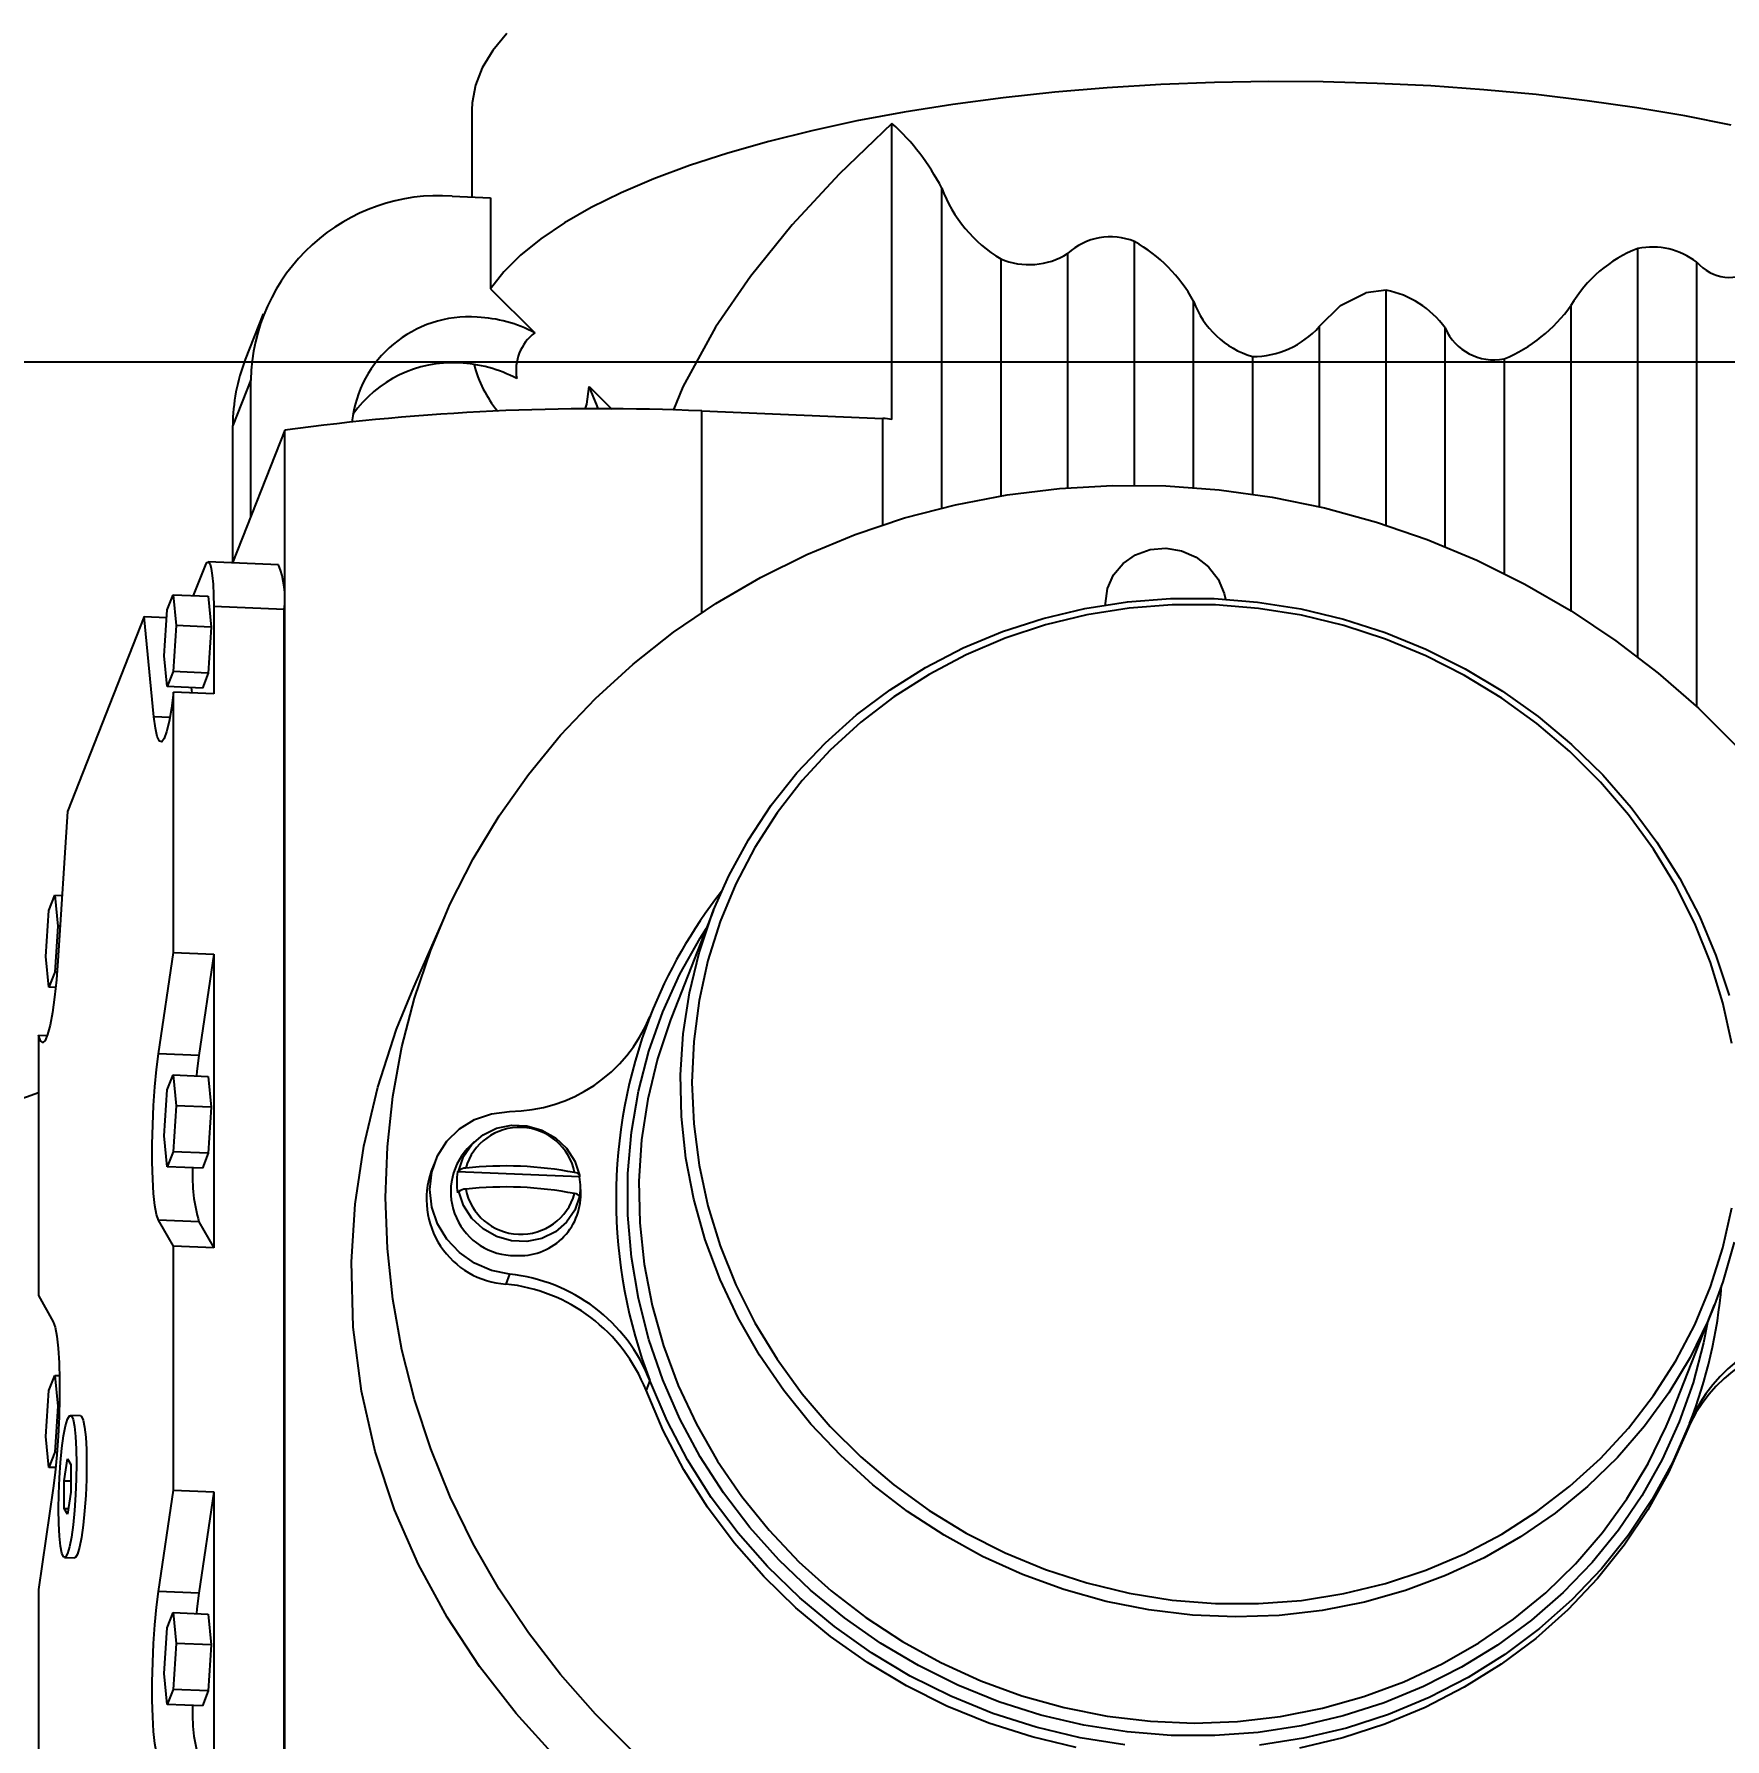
# Model space of a CAD drawing. Header units: feet. Extents: x -17 to 453, y -41 to 31.
# Drawn here: x 50.2348 to 50.5508, y 4.7553 to 5.0738 of the extents above; entities that cross this region are included whole.
import ezdxf
from ezdxf.enums import TextEntityAlignment as Align

# ---------------------------------------------------------------- set-up
doc = ezdxf.new("R2018")
doc.units = ezdxf.units.FT
doc.header["$MEASUREMENT"] = 0
doc.layers.add('G-ANNO-TEXT', color=1, linetype='Continuous')
doc.styles.add('NEI-A', font='arial.ttf')
doc.styles.get("Standard").update_dxf_attribs({"font": 'arial.ttf'})

# ---------------------------------------------------------------- blocks, each defined once
blk = doc.blocks.new('DETAIL_TITLE')
at = {"style": 'NEI-A', "flags": 8}
blk.add_attdef('#', text='', height=0.2, dxfattribs=at).set_placement((0.5922, -0.5109), align=Align.MIDDLE_CENTER)
at = {"lineweight": 30, "style": '', "flags": 104}
blk.add_attdef('DETAIL_TITLE', text='', height=0.2, dxfattribs=at).set_placement((0.909896588761212, -0.5251383791434918), align=Align.BOTTOM_LEFT)
at = {"style": 'NEI-A'}
for tag, p in [('SCALE:', (0.9386493124493107, -0.7379200523425924)), ('1"_=_', (1.547398728572484, -0.7379200523425924))]:
    blk.add_attdef(tag, text='', height=0.1, dxfattribs=at).set_placement(p, align=Align.BOTTOM_LEFT)

msp = doc.modelspace()

# ---------------------------------------------------------------- linework, layer by layer
for p, q in [((50.31664047348922, 5.059605737954247), (50.31664047348922, 5.043330821545574)), ((50.39513010195535, 5.001779255695594), (50.39513010195535, 5.057058304245922)), ((50.40445264525507, 4.98524712584479), (50.40445264525507, 5.044973403865884)), ((50.31296341233587, 5.043483306724626), (50.32012456346683, 5.043186360540414)), ((50.32012456346683, 5.043186360540414), (50.32012456346683, 5.026144891148837)), ((50.42796675227018, 5.03273567761722), (50.42796675227018, 4.98902269803583)), ((50.44047510248019, 4.98949857956025), (50.44047510248019, 5.034998036088661)), ((50.53453152479059, 4.957376077846513), (50.53453152479059, 5.033707902165725)), ((50.4154584193103, 5.031766395649145), (50.4154584193103, 4.987496484924526)), ((50.54553727009562, 4.948094806860734), (50.54553727009562, 5.031136502311378)), ((50.32012456346683, 5.026144891148837), (50.32838834706583, 5.017953854118058)), ((50.48750331076037, 5.025915540938966), (50.48367845645657, 5.025389585234462)), ((50.48750331076037, 4.981999038867569), (50.48750331076037, 5.025915540938966)), ((50.45148087653539, 4.989067119931482), (50.45148087653539, 5.023867331022275)), ((50.52202316308052, 5.023053583189334), (50.52202316308052, 4.966018353189066)), ((50.27767400407703, 5.021507308205795), (50.27430825557042, 5.0129628639593)), ((50.47499497780047, 5.019099813100077), (50.47499497780047, 4.985463985541056)), ((50.4985090560654, 4.97799208239177), (50.4985090560654, 5.018857293872474)), ((50.46248661609039, 5.013506906399005), (50.46248661609039, 4.987840680584119)), ((50.50951483012061, 5.013074035136636), (50.50951483012061, 4.973009119281917)), ((50.27534084686173, 5.009166437828702), (50.2719750926051, 5.000621995019719)), ((50.27534084686173, 4.983629580614521), (50.27534084686173, 5.009166437828702)), ((50.33854357018886, 5.007893539635779), (50.34279307607997, 5.003687358821155)), ((50.35958657089819, 5.003358934070148), (50.39344688844997, 5.001954913515833)), ((50.35958657089819, 4.965682864520023), (50.35958657089819, 5.003358934070148)), ((50.2719750926051, 4.975085137805539), (50.2719750926051, 5.000621995019719)), ((50.39344688844997, 4.982094214884954), (50.39344688844997, 5.001954913515833)), ((50.28169691258752, 4.999765407988262), (50.27193349685166, 4.974979505349447)), ((50.28169691258752, 4.658935384777907), (50.28169691258752, 4.999765407988262)), ((50.26462030904439, 4.968862452767398), (50.26684613610574, 4.974513062507537)), ((50.28052471619565, 4.974623271991515), (50.26735681971721, 4.97516929388078)), ((50.25970698460883, 4.966201245990883), (50.26081739112423, 4.969020137415628)), ((50.26081739112423, 4.969020137415628), (50.26137259725695, 4.963254229410508)), ((50.26081739112423, 4.969020137415628), (50.26740133648843, 4.968747155939925)), ((50.26740133648843, 4.968747155939925), (50.26795654262116, 4.962981247934803)), ((50.25543519158195, 4.964958755420723), (50.24109028018227, 4.928542074356214)), ((50.25723961007579, 4.946219598248097), (50.25543519158195, 4.964958755420723)), ((50.25543519158195, 4.964958755420723), (50.25961542105095, 4.964785470927444)), ((50.25915177847611, 4.957616391935682), (50.25970698460883, 4.966201245990883)), ((50.26840880587667, 4.966820175449355), (50.26840880587667, 4.950497387124008)), ((50.28157670810516, 4.966274153560091), (50.26840880587667, 4.966820175449355)), ((50.28157670810516, 4.670290213272313), (50.28157670810516, 4.966274153560091)), ((50.43503943911215, 4.967156060870812), (50.43503621909253, 4.967412992561226)), ((50.26137259725695, 4.963254229410508), (50.26081739112423, 4.954669431418148)), ((50.26795654262116, 4.962981247934803), (50.26137259725695, 4.963254229410508)), ((50.26795654262116, 4.962981247934803), (50.26740133648843, 4.954396448504937)), ((50.25970698460883, 4.951850483930562), (50.25915177847611, 4.957616391935682)), ((50.26081739112423, 4.954669431418148), (50.25970698460883, 4.951850483930562)), ((50.26740133648843, 4.954396448504937), (50.26081739112423, 4.954669431418148)), ((50.26740133648843, 4.954396448504937), (50.26629092997302, 4.951577502454862)), ((50.26629092997302, 4.951577502454862), (50.25970698460883, 4.951850483930562)), ((50.26088429853188, 4.902194693641233), (50.26088429853188, 4.950809365337305)), ((50.26840880587667, 4.950497387124008), (50.26088429853188, 4.950809365337305)), ((50.2642098542936, 4.951663748667835), (50.26430578787809, 4.950667506223001)), ((50.26021640896261, 4.946096162246031), (50.25723961007579, 4.946219598248097)), ((50.24109028018227, 4.928542074356214), (50.23928586168843, 4.900641353302147)), ((50.23758920460116, 4.910051992888633), (50.23869961111657, 4.912870882875872)), ((50.23869961111657, 4.912870882875872), (50.23925481724928, 4.907105032371101)), ((50.23869961111657, 4.912870882875872), (50.24007309323482, 4.912813969029111)), ((50.23703399846845, 4.90146713739593), (50.23758920460116, 4.910051992888633)), ((50.31145782316271, 4.908734050358769), (50.30575776743382, 4.895729940753236)), ((50.36182146001478, 4.910069455745033), (50.3540081054101, 4.890234133456266)), ((50.23925481724928, 4.907105032371101), (50.23869961111657, 4.8985201783159)), ((50.239702681728, 4.907086436757803), (50.23925481724928, 4.907105032371101)), ((50.23758920460116, 4.895701229390804), (50.23703399846845, 4.90146713739593)), ((50.25811957243715, 4.883265749374781), (50.26088429853188, 4.902194693641233)), ((50.26088429853188, 4.902194693641233), (50.26840880587667, 4.901882657927581)), ((50.26840880587667, 4.901882657927581), (50.26564408553197, 4.882953769723972)), ((50.26840880587667, 4.901882657927581), (50.26840880587667, 4.846991889117941)), ((50.23869961111657, 4.8985201783159), (50.23758920460116, 4.895701229390804)), ((50.2391317377494, 4.898502261206737), (50.23869961111657, 4.8985201783159)), ((50.23887256067031, 4.89564799125394), (50.23758920460116, 4.895701229390804)), ((50.34999835297976, 4.890403574051122), (50.34982387966674, 4.889960699165306)), ((50.23564117323234, 4.886726006894699), (50.23564117323234, 4.83811127626076)), ((50.23564117323234, 4.886726006894699), (50.23730419261467, 4.886656997849242)), ((50.26564408553197, 4.882953769723972), (50.25811957243715, 4.883265749374781)), ((50.25970698460883, 4.876509137646069), (50.26081739112423, 4.879328029070814)), ((50.26081739112423, 4.879328029070814), (50.26137259725695, 4.873562177128536)), ((50.26081739112423, 4.879328029070814), (50.26740133648843, 4.879055046157601)), ((50.26740133648843, 4.879055046157601), (50.26795654262116, 4.873289138152481)), ((50.25915177847611, 4.867924282153361), (50.25970698460883, 4.876509137646069)), ((50.26137259725695, 4.873562177128536), (50.26081739112423, 4.864977323073335)), ((50.26795654262116, 4.873289138152481), (50.26137259725695, 4.873562177128536)), ((50.26795654262116, 4.873289138152481), (50.26740133648843, 4.864704340160122)), ((50.25970698460883, 4.862158375585748), (50.25915177847611, 4.867924282153361)), ((50.31708066167116, 4.866811726562362), (50.31578398277084, 4.865525264036789)), ((50.26081739112423, 4.864977323073335), (50.25970698460883, 4.862158375585748)), ((50.26740133648843, 4.864704340160122), (50.26081739112423, 4.864977323073335)), ((50.26740133648843, 4.864704340160122), (50.26629092997302, 4.861885394110047)), ((50.30977287889681, 4.863153995589295), (50.30905164625253, 4.861323096746622)), ((50.26629092997302, 4.861885394110047), (50.25970698460883, 4.862158375585748)), ((50.31398998334049, 4.861205877969939), (50.31423575133789, 4.861495136357309)), ((50.33675383153447, 4.860262028406815), (50.31398998334049, 4.861205877969939)), ((50.33674016370119, 4.860562024984615), (50.33675383153447, 4.860262028406815)), ((50.31423575133789, 4.857571150012019), (50.31398998334049, 4.857281891624648)), ((50.33698978997209, 4.857172077455582), (50.33693033460986, 4.858701849838571)), ((50.33675383153447, 4.856337984561177), (50.33674016370119, 4.856637982576483)), ((50.26088429853188, 4.847303868768746), (50.25811957243715, 4.852195498322125)), ((50.26564408553197, 4.851883521546336), (50.25811957243715, 4.852195498322125)), ((50.26564408553197, 4.851883521546336), (50.26840880587667, 4.846991889117941)), ((50.26088429853188, 4.801739527407509), (50.26088429853188, 4.847303868768746)), ((50.26840880587667, 4.846991889117941), (50.26088429853188, 4.847303868768746)), ((50.32368775092636, 4.842078442494136), (50.32296652403213, 4.840247486151112)), ((50.23564117323234, 4.83811127626076), (50.23840589932706, 4.833219701332714)), ((50.541041973207, 4.816559529701786), (50.54885533356168, 4.836394880740729)), ((50.23758920460116, 4.820359855793649), (50.23869961111657, 4.82317877309355)), ((50.23869961111657, 4.82317877309355), (50.23925481724928, 4.817412895276112)), ((50.23869961111657, 4.82317877309355), (50.23958516826202, 4.823142093620072)), ((50.34990701367327, 4.822237015105673), (50.34918579252906, 4.820406058762648)), ((50.23703399846845, 4.811775029051114), (50.23758920460116, 4.820359855793649)), ((50.23925481724928, 4.817412895276112), (50.23869961111657, 4.808828068533577)), ((50.23956851041054, 4.81739989588441), (50.23925481724928, 4.817412895276112)), ((50.2435236605082, 4.815636562828399), (50.24164253654703, 4.815714557741101)), ((50.54336887438418, 4.812117838952259), (50.54409009552839, 4.813948795295286)), ((50.23758920460116, 4.806009121045991), (50.23703399846845, 4.811775029051114)), ((50.23869961111657, 4.808828068533577), (50.23758920460116, 4.806009121045991)), ((50.23887256067031, 4.805955910221792), (50.23758920460116, 4.806009121045991)), ((50.2391317377494, 4.808810152861922), (50.23869961111657, 4.808828068533577)), ((50.24049154053431, 4.803514360533589), (50.24109256869622, 4.807629322792442)), ((50.24109256869622, 4.807629322792442), (50.24169359685811, 4.806565937188521)), ((50.24169359685811, 4.806565937188521), (50.24169359685811, 4.801387560575572)), ((50.24049154053431, 4.798335986795657), (50.24049154053431, 4.803514360533589)), ((50.24049154053431, 4.803514360533589), (50.24169359685811, 4.803464513479883)), ((50.23840589932706, 4.802149424404904), (50.23564117323234, 4.783220507451119)), ((50.24169359685811, 4.801387560575572), (50.24109256869622, 4.79727257244156)), ((50.25811957243715, 4.782810583141062), (50.26088429853188, 4.801739527407509)), ((50.26088429853188, 4.801739527407509), (50.26840880587667, 4.801427520444038)), ((50.26840880587667, 4.801427520444038), (50.26564408553197, 4.782498603490254)), ((50.26840880587667, 4.801427520444038), (50.26840880587667, 4.746536724321729)), ((50.24109256869622, 4.79727257244156), (50.24049154053431, 4.798335986795657)), ((50.24049154053431, 4.798335986795657), (50.24124334036483, 4.798304788543073)), ((50.24054260659544, 4.789187364805572), (50.24242373630666, 4.789109341142696)), ((50.23564117323234, 4.783220507451119), (50.23564117323234, 4.737656138777217)), ((50.26564408553197, 4.782498603490254), (50.25811957243715, 4.782810583141062)), ((50.25970698460883, 4.776053942662175), (50.26081739112423, 4.77887289158727)), ((50.26081739112423, 4.77887289158727), (50.26137259725695, 4.773106983582149)), ((50.26081739112423, 4.77887289158727), (50.26740133648843, 4.778599881361389)), ((50.26740133648843, 4.778599881361389), (50.26795654262116, 4.772834000668938)), ((50.25915177847611, 4.76746911591964), (50.25970698460883, 4.776053942662175)), ((50.26137259725695, 4.773106983582149), (50.26081739112423, 4.764522156839616)), ((50.26795654262116, 4.772834000668938), (50.26137259725695, 4.773106983582149)), ((50.26795654262116, 4.772834000668938), (50.26740133648843, 4.764249146613738)), ((50.25970698460883, 4.761703209352028), (50.25915177847611, 4.76746911591964)), ((50.26081739112423, 4.764522156839616), (50.25970698460883, 4.761703209352028)), ((50.26740133648843, 4.764249146613738), (50.26081739112423, 4.764522156839616)), ((50.26629092997302, 4.761430227876327), (50.25970698460883, 4.761703209352028)), ((50.26740133648843, 4.764249146613738), (50.26629092997302, 4.761430227876327))]:
    msp.add_line(p, q)
at = {"flags": 128}
for points in [[(50.32315977120953, 5.073879918172977), (50.32054540278088, 5.070701573370679), (50.31859119012441, 5.067473717891728), (50.3173058560432, 5.064210709573597), (50.31669515632237, 5.06092718513047), (50.31664047348922, 5.059605737954247)], [(50.55194550588926, 5.056733947644705), (50.54329695294597, 5.058454637003399), (50.53431331096108, 5.059983956571129), (50.52503469792899, 5.061315068118736), (50.51550262910266, 5.062441980109705), (50.50575971799174, 5.06335971876374), (50.49584957861194, 5.064064102367857), (50.48581648048297, 5.064552079090969), (50.47570529687825, 5.064821386294286), (50.46556122307314, 5.064870839470592), (50.45542967284434, 5.06470021293101), (50.44535590471759, 5.064310351930692), (50.43538497596742, 5.063702839166782), (50.42556148961557, 5.062880502219004), (50.41592935867959, 5.061847015359747), (50.40653164517186, 5.060607010242231), (50.39741037609842, 5.059165970962367), (50.38860635945794, 5.057530340434409), (50.3801589599902, 5.055707524703484), (50.37210592667525, 5.053705545068466), (50.36448328348254, 5.051533500959783), (50.35732512811984, 5.049201004998519), (50.35066345953209, 5.046718451810488), (50.34452805140069, 5.044097092776758), (50.33894636014297, 5.041348509905385), (50.33394334666094, 5.038485026958954), (50.32954136134084, 5.035519472265632), (50.32576010955269, 5.032465126968829), (50.32261649064947, 5.029335556838701), (50.32012456346683, 5.026144891148837)], [(50.39513010195535, 5.057058304245922), (50.38529206226481, 5.047615562213844), (50.3765263351076, 5.038148066280945), (50.36870238318838, 5.028471510574301), (50.36217827268874, 5.018989149363332), (50.35609109010116, 5.007852564886127), (50.35425423565972, 5.003463209517973)], [(50.47499497780047, 5.019099813100077), (50.47893309629436, 5.023046972086552), (50.48367845645657, 5.025389585234462)], [(50.33780902621348, 5.003698833016061), (50.33812952166618, 5.004605268538731), (50.33854357018886, 5.007893539635779)], [(50.34025114659268, 5.003746930621608), (50.3400782890395, 5.004297132786341), (50.33854357018886, 5.007893539635779)], [(50.34681531758639, 4.752868404148943), (50.33977627994943, 4.759872677074087), (50.33323401658919, 4.767298771131776), (50.32721903719155, 4.77511209986128), (50.32175936742725, 4.783276177852805), (50.31688046845144, 4.791752941311936), (50.31260508740268, 4.800502913373153), (50.30895317690259, 4.809485260162672), (50.30594173405468, 4.818658127175473), (50.30358481769462, 4.827978732713406), (50.30189341038933, 4.837403613699168), (50.30087540693691, 4.846888857115195), (50.3005355396162, 4.85639020637935), (50.30087540693691, 4.865863354596685), (50.30189341038933, 4.875264160185756), (50.30358481769462, 4.884548763316841), (50.30594173405468, 4.893673929476515), (50.30895317690259, 4.902597045155153), (50.31260508740268, 4.911276566349631), (50.31688046845144, 4.919671974000588), (50.32175936742725, 4.927744154932203), (50.32721903719155, 4.935455466540146), (50.33323401658919, 4.94276996679292), (50.33977627994943, 4.949653517732541), (50.34681531758639, 4.956074072976252), (50.35431829104999, 4.962001677716545), (50.36225023437718, 4.967408639784709), (50.3705741748427, 4.972269863152828), (50.37925128245996, 4.976562574807167), (50.3882411172326, 4.980266819251122), (50.39750175565518, 4.983365303254351), (50.40699000921455, 4.985843561166208), (50.41666165439127, 4.987690115916768), (50.42647161091068, 4.988896266265515), (50.43637411424397, 4.989456415990858), (50.44632298585975, 4.989368022139798)], [(50.44632298585975, 4.989368022139798), (50.45627187472566, 4.988631366464057), (50.466174389559, 4.987250011110332), (50.47598432882832, 4.985230340055017), (50.48565596825502, 4.982581738792806), (50.49514423331445, 4.979316637461926), (50.50440487173701, 4.975450187404688), (50.51339470650966, 4.971000413543415), (50.52207183137703, 4.965988118067353), (50.53039573734235, 4.960436637493677), (50.53832769791965, 4.954371862792645), (50.54583068863334, 4.947822051073908), (50.55286971477022, 4.94081777958627)], [(50.43503621909253, 4.967412992561226), (50.43542081018575, 4.970182712561384), (50.43654836905566, 4.972731785029696), (50.43834205223408, 4.974886533032995), (50.44067960822619, 4.976500066176312), (50.4434017725616, 4.977462396352029), (50.44632298585975, 4.97770802347357), (50.44924423365813, 4.977220161751161), (50.45196639224352, 4.976032040637259), (50.45430394248557, 4.974224708313175), (50.45609763141403, 4.971921204028542), (50.45722519028396, 4.969278592865326), (50.45746589825053, 4.96819593458148)], [(50.26684613610574, 4.974513062507537), (50.26715100296322, 4.975062925420204), (50.26744414549925, 4.975143634349442), (50.26771430514528, 4.9747519635256), (50.26795110883805, 4.973903062853475), (50.26814544852211, 4.972629487593926), (50.26828986065196, 4.970980236670481), (50.26837877919372, 4.969018668281675), (50.26840880587667, 4.966820175449355)], [(50.36182146001478, 4.910069455745033), (50.36464826348772, 4.91648758159894), (50.36832587089438, 4.923252726379641), (50.37258255282919, 4.929685037569978), (50.37738994436933, 4.935741673096421), (50.38271606956999, 4.941382280650624), (50.38852549671526, 4.946569387254266), (50.39477955106953, 4.951268461071953), (50.40143660812918, 4.955448191725425), (50.40845238112438, 4.959080772045256), (50.41578016252058, 4.962142069134416), (50.42337120927078, 4.964611678993577), (50.43117497856704, 4.966473153647541), (50.43913955334304, 4.967714176521261), (50.44721192402582, 4.968326378438741), (50.45533839678822, 4.968305806250902)], [(50.45533839678822, 4.968305806250902), (50.4634648638006, 4.967652514583069), (50.47153724023342, 4.966370857649283), (50.47950180925938, 4.964469365626504), (50.48730558430568, 4.9619607029669), (50.49489662530585, 4.958861595084867), (50.50222440670203, 4.955192618480785), (50.50924017969725, 4.950978186365889), (50.5158972367569, 4.946246387661317), (50.52215129111117, 4.941028705246387), (50.52796071825643, 4.935359837707505), (50.53328682620698, 4.92927754264972), (50.53809424649729, 4.922822229881744), (50.54235090543196, 4.916036962853441), (50.54602852433869, 4.908966790214288), (50.54910262531837, 4.901658790376118), (50.55155273824626, 4.894161680510749)], [(50.4555787942529, 4.967122263602397), (50.44750098978702, 4.967138596576907), (50.43947837415738, 4.96651763448105), (50.43156573369781, 4.965263612215635), (50.42381713023766, 4.963385068582674), (50.41628548709938, 4.960894886535668), (50.40902226709655, 4.957810021490417), (50.40207705853126, 4.954151613450721), (50.39549733369277, 4.949944585943442), (50.38932801185476, 4.94521770351882), (50.38361126377416, 4.940003242561017), (50.37838611493873, 4.934336863349799), (50.37368828456612, 4.928257223370689), (50.36954984060171, 4.921805866626814), (50.36599907321783, 4.915026874324244), (50.36306020731212, 4.907966593182861), (50.36075335075707, 4.900673172558511), (50.35909424139857, 4.89319646669246), (50.35809422405572, 4.885587563208466), (50.35776011827012, 4.87789846254835), (50.35809422405572, 4.870181610781659), (50.35909424139857, 4.862489796105006), (50.36075335075707, 4.854875524963306), (50.36306020731212, 4.847390793485859), (50.36599907321783, 4.840086749671787), (50.36954984060171, 4.833013298075157), (50.37368828456612, 4.826218763427889), (50.37838611493873, 4.819749574387867), (50.38361126377416, 4.813649872536532), (50.38932801185476, 4.807961337002816), (50.39549733369277, 4.802722855273663), (50.40207705853126, 4.797970173879358), (50.40902226709655, 4.793735790580401), (50.41628548709938, 4.790048586365261), (50.42381713023766, 4.786933824012852), (50.43156573369781, 4.784412698152314), (50.43947837415738, 4.782502503451516), (50.44750098978702, 4.78121621055198), (50.4555787942529, 4.780562693195273), (50.46365659296875, 4.780546360220761), (50.47167923734856, 4.781167322316614), (50.4795918720581, 4.782421343144529), (50.48734048126829, 4.784299859464822), (50.49487212440656, 4.786790070262002), (50.50213533290934, 4.789874933869745), (50.50908054722466, 4.793533370659611), (50.51566028931324, 4.797740399604402), (50.52182959390116, 4.802467280591513), (50.52754635923186, 4.807681714236653), (50.53277149656721, 4.813348122198045), (50.53746932693982, 4.819427733426975), (50.54160777665427, 4.825879090170851), (50.54515854403815, 4.832658082473424), (50.5480973984438, 4.839718363614809), (50.55040426074888, 4.847011784239152), (50.55206337585743, 4.854488490105208)], [(50.55206337585743, 4.885195160692662), (50.55040426074888, 4.892809431834364), (50.5480973984438, 4.900294163311811), (50.54515854403815, 4.907598207125881), (50.54160777665427, 4.914671658722511), (50.53746932693982, 4.921466193369779), (50.53277149656721, 4.927935355097135), (50.52754635923186, 4.934035113011312), (50.52182959390116, 4.939723591044675), (50.51566028931324, 4.944962130274179), (50.50908054722466, 4.949714782918312), (50.50213533290934, 4.953949166217267), (50.49487212440656, 4.957636341682234), (50.48734048126829, 4.960751161534986), (50.4795918720581, 4.963272258645354), (50.47167923734856, 4.965182453346154), (50.46365659296875, 4.96646874624569), (50.4555787942529, 4.967122263602397)], [(50.26088429853188, 4.950809365337305), (50.26050071944483, 4.947834880839578), (50.26007247408566, 4.945339387197704), (50.25961576605306, 4.943417380487441), (50.25914791445256, 4.942141769715487), (50.25868664664218, 4.941560934239114), (50.25824943697837, 4.941696747191584), (50.25785286281216, 4.942544177292246), (50.25751194323504, 4.944071123533016), (50.25723961007579, 4.946219598248097)], [(50.54885533356168, 4.836394880740729), (50.54764239242157, 4.833470188671368), (50.54426372358625, 4.826555327353484), (50.5402932783954, 4.81995109011565), (50.53575745525984, 4.81370141585057), (50.53068649361386, 4.807847933374381), (50.52511407716262, 4.802429556049168), (50.5190773051322, 4.797482368219791), (50.51261637026747, 4.793039262961646), (50.50577427708044, 4.7891298587052), (50.4985965198483, 4.785780122608664), (50.49113089286224, 4.783012351870381), (50.4834270649249, 4.780845001227799), (50.47553633784883, 4.77929248026871), (50.46751118070371, 4.778365077243295), (50.45940500556498, 4.778069035252086), (50.45127178226145, 4.778406277681816), (50.44316560712271, 4.779374544768705), (50.43514044997758, 4.780967446786329), (50.42724970565141, 4.78317436198247), (50.41954589496417, 4.785980563079894), (50.41208026797812, 4.789367431465168), (50.40490251074599, 4.793312414063383), (50.39806040605889, 4.797789231776926), (50.39159948269422, 4.802768125299478), (50.38556272791391, 4.808215922678936), (50.37999031146268, 4.814096420257224), (50.37491931531648, 4.820370453108215), (50.37038350943103, 4.826996224227249), (50.36641306424018, 4.833929735783764), (50.36303439540487, 4.841124814996439), (50.36027000281216, 4.84853353101075), (50.35813826932407, 4.856106600276416), (50.35665338602709, 4.863793666861639), (50.35582524298142, 4.871543525266933), (50.35565933147058, 4.879304629303247), (50.35615677275135, 4.887025323530851), (50.35731425480359, 4.894654235699257), (50.35912407258031, 4.902140549873847), (50.36157416250805, 4.909434534001624), (50.36182146001478, 4.910069455745033)], [(50.54754736159258, 4.833074393634895), (50.54681268536638, 4.829283675851576), (50.54485495943849, 4.821790637011011), (50.54226445365524, 4.814498574832443), (50.53905796961899, 4.807454850916935), (50.53525631670654, 4.80070510760507), (50.53088411081789, 4.794293115601031), (50.52596973412591, 4.788260497970922), (50.5205450533248, 4.782646369328051), (50.51464525287889, 4.777487098644006), (50.50830859927138, 4.772816198560472), (50.50157617650255, 4.768663935824355), (50.49449164458841, 4.765057211974559), (50.48710096355898, 4.762019482841499), (50.47945207145634, 4.759570390544836), (50.47159454508255, 4.757725841118996), (50.46357936999826, 4.756497790324316), (50.45545849201994, 4.755894235022017), (50.44728463896886, 4.755919046423182), (50.43911075141757, 4.756572056339298), (50.43098991368949, 4.757849080182357), (50.42297472710512, 4.759741809151746), (50.41511720648136, 4.762237982735261), (50.40746830862869, 4.765321377209048), (50.40007761609921, 4.768972015513901), (50.39299310143517, 4.773166242005695), (50.38626068441637, 4.777876817330956), (50.37992401355875, 4.783073221741246), (50.37402421311285, 4.788721741343654), (50.36859953806177, 4.794785725414874), (50.36368516711983, 4.801225891153065), (50.35931296698119, 4.808000447303607), (50.35551129681864, 4.815065447786246), (50.35230480703237, 4.822375089259419), (50.34971430699916, 4.829881975621854), (50.34775658107125, 4.837537392576744), (50.34644434257615, 4.845291658383891), (50.34578607856552, 4.853094588175036), (50.34578607856552, 4.860895537079115), (50.34644434257615, 4.868643870287618), (50.34775658107125, 4.876289338244392), (50.34971430699916, 4.883782379959973), (50.35230480703237, 4.891074442138541), (50.35551129681864, 4.898118164616539), (50.35931296698119, 4.904867938116089), (50.36051350529575, 4.906749024702043)], [(50.23928586168843, 4.900641353302147), (50.23901352277913, 4.897110108724727), (50.23867260895206, 4.893852299875775), (50.2382760290358, 4.890991305257012), (50.23783882512203, 4.888635635217048), (50.23737755731164, 4.886874534612135), (50.23690970571116, 4.885774693786102), (50.23645299767856, 4.885377826368096), (50.23602474656934, 4.885698960074679), (50.23564117323234, 4.886726006894699)], [(50.35958657089819, 4.728792057270759), (50.35015839945489, 4.735774372249621), (50.34126628077762, 4.743234745141159), (50.33273080802329, 4.751414733479622), (50.32491264638934, 4.760057349511749), (50.31808971231904, 4.768838830327441), (50.31203408592373, 4.77802401966532), (50.30666659497105, 4.78785221242085), (50.30219616698395, 4.798073686010026), (50.29857766418739, 4.80899426035864), (50.29600435675891, 4.820260411812763), (50.29448691676356, 4.832222950009779), (50.29415513974214, 4.844396300303716), (50.2948552467577, 4.855200108690905), (50.29646975884449, 4.865998997923127), (50.29906750967189, 4.877018421123996), (50.30257876856504, 4.887852522133249), (50.30583062612773, 4.895699590630819)], [(50.3540081054101, 4.890234133456266), (50.35376082515349, 4.889599210275351), (50.35131071222563, 4.882305224710063), (50.34950090594896, 4.874818910535472), (50.3483434181467, 4.867190001242085), (50.34784599411603, 4.85946930701448), (50.34801188837677, 4.851708201540658), (50.34884004292249, 4.843958344572872), (50.35032493196952, 4.836271276550141), (50.35245665395754, 4.82869820728447), (50.35522105230027, 4.821289491270166), (50.35859972688562, 4.814094413494997), (50.36257017207647, 4.807160901938483), (50.36710597796191, 4.800535100631762), (50.37217696835809, 4.794261096530951), (50.37774937330924, 4.788380600390175), (50.38378613958963, 4.782932774260539), (50.39024706295429, 4.777953908050648), (50.39708917339144, 4.773477091774618), (50.40426693062356, 4.769532107738895), (50.41173254035951, 4.766145240791127), (50.41943636829686, 4.763339009506018), (50.42732711262303, 4.761132123060055), (50.43535226401811, 4.759539221042433), (50.44345842765678, 4.758570926642873), (50.45159165096032, 4.758233684213147), (50.45969782609905, 4.758529753517015), (50.46772298324417, 4.759457127792258), (50.47561373907042, 4.761009677501525), (50.48331753825759, 4.763177028144108), (50.49078316524364, 4.765944770132215), (50.49796092247577, 4.76929450766626), (50.50480304441297, 4.773203939235373), (50.51126395052754, 4.777647015743337), (50.51730072255796, 4.782594232322895), (50.52287313900919, 4.788012582335435), (50.52794412940536, 4.793866092124295), (50.53247992379073, 4.800115737639198), (50.53645036898158, 4.806719976314541), (50.5398290378169, 4.813634837632426), (50.541041973207, 4.816559529701786)], [(50.25811957243715, 4.852195498322125), (50.2577472691688, 4.85322853524114), (50.25743186824716, 4.854895985025463), (50.25718477199167, 4.857137657745868), (50.25701490445671, 4.859872393095374), (50.25692840092966, 4.863001510410243), (50.25692840092966, 4.866411805875753), (50.25701490445671, 4.869980067741208), (50.25718477199167, 4.873577324158319), (50.25743186824716, 4.877073582647581), (50.2577472691688, 4.880342412876184), (50.25811957243715, 4.883265749374781)], [(50.26564408553197, 4.882953769723972), (50.26527178801366, 4.880030433225373), (50.26517742418874, 4.879147283907082)], [(50.32368775092636, 4.842078442494136), (50.32031356711838, 4.842787743815714), (50.31714407880754, 4.844161073558046), (50.3143248596308, 4.846135302086484), (50.31198538887703, 4.848619833286564), (50.31023308870075, 4.851500554838024), (50.30914845384235, 4.854645100934396), (50.30878128535529, 4.857909128446231), (50.30914845384235, 4.861142748335304), (50.31023308870075, 4.864197375383826), (50.31198538887703, 4.866932731737114), (50.3143248596308, 4.869223292692881), (50.31714407880754, 4.870963706109253), (50.32031356711838, 4.872074229062866), (50.32368775092636, 4.872503707804563)], [(50.31423575133789, 4.861495136357309), (50.31510760614987, 4.864079590228693), (50.31663889222958, 4.866345566909674), (50.3187323247343, 4.868149111398187), (50.32125491685376, 4.869375720371584), (50.32404642661169, 4.869947401792183), (50.3269295056775, 4.869827865751384), (50.32972101543542, 4.869024689357849), (50.33224361330494, 4.867588905610003), (50.33433704005961, 4.865611737376149), (50.3358683203893, 4.863218766858926), (50.33674016370119, 4.860562024984615)], [(50.33674016370119, 4.856637982576483), (50.3358683203893, 4.854053584767943), (50.33433704005961, 4.85178760952447), (50.33224361330494, 4.849984063598452), (50.32972101543542, 4.848757454625057), (50.3269295056775, 4.84818577607947), (50.32404642661169, 4.848305309245255), (50.32125491685376, 4.84910848851381), (50.3187323247343, 4.850544269386633), (50.31663889222958, 4.852521439057996), (50.31510760614987, 4.854914409575221), (50.31423575133789, 4.857571150012019)], [(50.55253851850234, 4.848045949602545), (50.55040677926422, 4.840649668038997), (50.54885533356168, 4.836394880740729)], [(50.23840589932706, 4.833219701332714), (50.2387782025954, 4.832186665851207), (50.23909360351706, 4.830519160004048), (50.23934070552258, 4.828277543346482), (50.23951056730751, 4.825542751934135), (50.23959706508451, 4.82241363318176), (50.23959706508451, 4.819003339153758), (50.23951056730751, 4.815435077288303), (50.23934070552258, 4.811837820871187), (50.23909360351706, 4.808341589694594), (50.2387782025954, 4.805072730715819), (50.23840589932706, 4.802149424404904)], [(50.43864321031896, 4.754189003194996), (50.43029768422193, 4.755510251995007), (50.42206274279864, 4.757469899872119), (50.41399279863065, 4.76005503224763), (50.40614112004251, 4.763248524079712), (50.39855958385025, 4.767029294302427), (50.39129824410887, 4.771372417951408), (50.38440505611052, 4.776249157789067), (50.37792554863263, 4.781627350994448), (50.37190251918594, 4.787471479601148), (50.36637573501273, 4.793742883248617), (50.3613816973354, 4.800400220622477), (50.35695339985499, 4.807399491017144), (50.35312006999955, 4.81469449290112), (50.34990701367327, 4.822237015105673)], [(50.42957645157765, 4.753679295651986), (50.42134152165443, 4.755638943529092), (50.41327157173642, 4.758224075904605), (50.40541989314825, 4.761417567736691), (50.39783834545592, 4.765198336521895), (50.39057699996451, 4.769541461608382), (50.38368382921627, 4.774418228758709), (50.37720431023832, 4.779796394651422), (50.37118128654166, 4.785640523258122), (50.36565449661842, 4.791911955655765), (50.36066046469113, 4.79856926427945), (50.35623216146068, 4.805568534674117), (50.3523988258552, 4.812863536558099), (50.34918579252906, 4.820406058762648)], [(50.23940970019295, 4.798178726212509), (50.23945188819998, 4.8010800185143), (50.23957635345833, 4.804050039547336), (50.23977684567986, 4.806939887841903), (50.24004331955342, 4.809604653890105), (50.2403624004975, 4.811910672377552), (50.24071809766465, 4.813742363287549), (50.24109256869622, 4.815007856872858), (50.24146704547779, 4.815643684246785), (50.24182274839499, 4.815617968652608), (50.24214182933906, 4.814932011035753), (50.24240829746258, 4.813620228230915), (50.24260878968414, 4.811748323013399), (50.24273324919244, 4.809410232268045), (50.24277544294951, 4.806723169021495)], [(50.2435236605082, 4.815636562828399), (50.24370387235619, 4.815539975177414), (50.24402295330026, 4.814854014685544), (50.2442894271738, 4.813542204568039), (50.24448991939536, 4.81167032953821), (50.24461437890366, 4.809332237355344), (50.24465657266073, 4.806645175546301)], [(50.54418143483488, 4.814181565338489), (50.54096839000867, 4.80690549688237), (50.53713505440319, 4.799928408685352), (50.53270676267281, 4.793296391590761), (50.52771271924544, 4.787053188990116), (50.52218594082228, 4.781240089009964), (50.51616289987552, 4.775895467384128), (50.50968339239762, 4.77105461639013), (50.50279021014933, 4.766749501910228), (50.49552886465789, 4.763008549242613), (50.48794731696559, 4.759856484975435), (50.48009564412747, 4.757314108422923), (50.47202569420944, 4.755398234125012), (50.46379077578629, 4.754121493471176)], [(50.54346020794065, 4.81235060899547), (50.54024715736439, 4.805074540539344), (50.53641382750895, 4.798097452342331), (50.53198553002854, 4.791465433810229), (50.52699149235121, 4.785222232647092), (50.521464708178, 4.779409132666943), (50.51544167873131, 4.774064511041102), (50.50896217125342, 4.769223661484615), (50.50206898325507, 4.764918545567202), (50.49480763776366, 4.761177592899587), (50.48722609007133, 4.758025528632414), (50.47937441723321, 4.755483152079897), (50.47130447306522, 4.753567277781992)], [(50.24277544294951, 4.806723169021495), (50.24273324919244, 4.80382190403237), (50.24260878968414, 4.800851855686668), (50.24240829746258, 4.797962036142275), (50.24214182933906, 4.795297270094073), (50.24182274839499, 4.792991222856452), (50.24146704547779, 4.791159560696629), (50.24109256869622, 4.789894065673808), (50.24071809766465, 4.789258238299881), (50.2403624004975, 4.789283926581396), (50.24004331955342, 4.789969884198252), (50.23977684567986, 4.791281694315755), (50.23957635345833, 4.793153569345586), (50.23945188819998, 4.79549166296596), (50.23940970019295, 4.798178726212509)], [(50.24465657266073, 4.806645175546301), (50.24461437890366, 4.803743909119669), (50.24448991939536, 4.800773860773962), (50.2442894271738, 4.7978840124794), (50.24402295330026, 4.795219273743866), (50.24370387235619, 4.792913227943751), (50.24334817518901, 4.791081537033749), (50.24297369840742, 4.789816072198613), (50.24259922737588, 4.789180243387181), (50.24242373630666, 4.789109341142696)], [(50.25811957243715, 4.751740333525914), (50.2577472691688, 4.752773369007421), (50.25743186824716, 4.754440847541916), (50.25718477199167, 4.756682462761976), (50.25701490445671, 4.759417255611831), (50.25692840092966, 4.762546344176522), (50.25692840092966, 4.765956666954697), (50.25701490445671, 4.769524930257663), (50.25718477199167, 4.773122186674774), (50.25743186824716, 4.776618416413861), (50.2577472691688, 4.779887275392634), (50.25811957243715, 4.782810583141062)], [(50.26564408553197, 4.782498603490254), (50.26527178801366, 4.779575266991651), (50.26517742418874, 4.77869211911087)]]:
    msp.add_lwpolyline(points, dxfattribs=at)
for centre, radius, start, end in [((50.36726800244909, 5.025926648569145), 0.04177890517134769, 27.12247469166579, 48.1721977889673), ((50.42875419081783, 5.054035351265384), 0.02593614742571694, 200.4502830212772, 239.1605213947109), ((50.31048105321152, 5.008423002861653), 0.03514807353183683, 85.95007107737493, 178.7880144793155), ((50.43598733813745, 5.024100549568216), 0.01178538214386903, 67.6173409301211, 132.8869219842159), ((50.42077957648066, 5.044291264272291), 0.0136083455155906, 246.9819190724358, 301.8801860966772), ((50.42645633306761, 5.010130146575319), 0.02854711517478338, 28.76452027250267, 60.58875922483471), ((50.54344981762733, 5.010567985867958), 0.02479902396186887, 111.0770250752742, 149.7700703344534), ((50.53720259431469, 5.02030191973669), 0.01366948994398405, 52.4301493668418, 101.2683233979069), ((50.55177019307115, 5.036596800266997), 0.00828638411091796, 221.2197067524372, 305.1688089157934), ((50.48402059504113, 5.008375422759261), 0.01788253589529764, 35.88436732757183, 78.76958788407623), ((50.46731860053037, 5.029665703725195), 0.01686578670216843, 200.1082554906243, 253.3517007148977), ((50.49856691291792, 5.039624839153523), 0.02871936764748406, 292.408231827139, 324.7597441654691), ((50.31606171521299, 4.998973835165422), 0.02195015195204551, 85.80803224192479, 173.8716004680484), ((50.31659852698364, 4.995733763737043), 0.02515417075673453, 62.04989464109666, 87.56726692436658), ((50.46242759198078, 5.030422585149173), 0.01691578111984904, 270.1999255923, 317.9821981478664), ((50.33369880917104, 5.010926888679654), 0.008807903383395866, 127.0792566432499, 189.9207628994671), ((50.50763651792657, 5.022863382092988), 0.00996791671314608, 203.6969034265046, 280.8614935749649), ((50.30558781364833, 5.000658172802639), 0.03361274020521793, 158.5264130474731, 180.0616681889853), ((50.31300891236308, 4.989644518324416), 0.02271305342924496, 86.7401217567288, 145.0038514786191), ((50.31323275547689, 4.987189210239885), 0.02515428106160544, 62.04995142969396, 87.56720988441039), ((50.33826771225814, 5.017338309992715), 0.02186840798032678, 193.9851098281198, 219.8083414909881), ((50.34069033426852, 4.567008959444999), 0.4367589354597725, 87.52034288851785, 97.76272000780872), ((50.3884156825462, 4.945591639797113), 0.05658738021910231, 83.18546840588401, 84.89907771329148), ((50.26463928416, 4.968380870083246), 0.01706793885078076, 352.909830392842, 21.45303616037055), ((50.20220883078809, 4.964942829261188), 0.0950083357402592, 204.1985380365236, 290.6028696212248), ((50.43584478326891, 4.856552886370517), 0.09227927941528705, 141.8387843649356, 158.6350874325445), ((50.32357582649445, 4.900959003925005), 0.02845551415009079, 270.2253598980317, 337.7205647169575), ((50.43799585412481, 4.856203925369391), 0.09441077377050296, 158.9134441263255, 201.0865558736743), ((50.32556942689091, 4.859036556502845), 0.01048425098200815, 11.19395838824521, 164.0574057947594), ((50.32462787590431, 4.857516540491799), 0.01193122275638598, 137.8370910804691, 270.6867136285047), ((50.29548600835076, 4.860483377442936), 0.03105636885428835, 177.2727795734126, 196.0759443456573), ((50.32406597673079, 4.856104738702571), 0.01589532197436847, 160.8346677564498, 266.0337819290243), ((50.32433254260492, 4.859243885516046), 0.01052701420965921, 169.2585749056121, 190.7414250943878), ((50.3155056120748, 4.859791727291398), 0.002124652253013717, 90.46347095557725, 126.7037747900098), ((50.32283522198215, 4.793094016232743), 0.06921331807579262, 79.15810087479186, 96.0932633090612), ((50.33586140884719, 4.860059704799115), 0.001012193807778428, 29.75341069903364, 90.40711002097316), ((50.32641081226724, 4.858300007202748), 0.01052746787736923, 349.2588867554324, 10.74111324456762), ((50.31553625976154, 4.855776280888866), 0.00221650107240329, 91.23665160476266, 125.9259486916748), ((50.32577321963257, 4.860027583665909), 0.01048425097460641, 191.1939581788654, 344.0574059486844), ((50.32283531973274, 4.789172217775784), 0.06921109589046961, 79.15782683112946, 96.093537211098), ((50.32557148540345, 4.856978033898324), 0.0114199588259056, 265.979922134538, 0.9735881851546491), ((50.33583836845681, 4.856095620584519), 0.001052329911201749, 31.0236236950332, 89.13689675594478), ((50.32053781273465, 4.810671666328622), 0.031564342168821, 21.49410560718236, 84.27267825615947), ((50.3198165858404, 4.808840709985601), 0.03156434216882239, 21.49410560718236, 84.27267825615947), ((50.45817834484127, 4.847748148100623), 0.09232143078370766, 338.6795428167798, 355.1577917494023), ((50.57051261626367, 4.803393407109153), 0.02845550133729655, 90.22537121066566, 157.7205821868324), ((50.56979138936943, 4.801562450766129), 0.02845550133729932, 90.22537121066566, 157.7205821868324), ((50.29548630160255, 4.760028225584305), 0.03105666042509726, 177.2727790937085, 196.0758706898269)]:
    msp.add_arc(centre, radius, start, end)

# ---------------------------------------------------------------- block references
at = {"layer": 'G-ANNO-TEXT'}
ref = msp.add_blockref('DETAIL_TITLE', (0.1559634606227167, 15.44212446861274), dxfattribs=at)
lines = msp.add_mtext('{\\LMECHANICAL COMPRESSION SPLIT BOLT "TEE" CONNECTION}', dxfattribs={"layer": '0', "insert": (1.065860049383931, 15.21698608946925), "char_height": 8.503692984807463, "attachment_point": 1})
ref.add_attrib('DETAIL_TITLE', '', (1.065860049383931, 15.21698608946925)).embed_mtext(lines)

doc.saveas('drawing.dxf')
